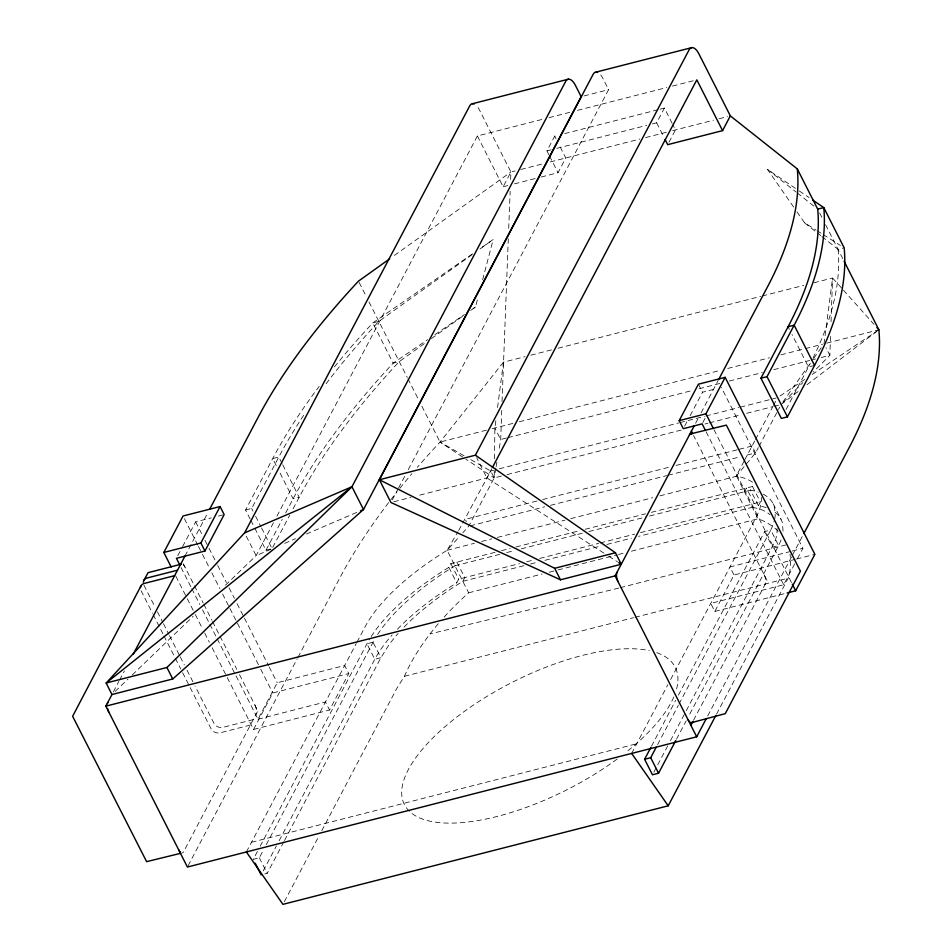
<?xml version="1.0" encoding="UTF-8"?>
<svg xmlns="http://www.w3.org/2000/svg" width="952" height="952" viewBox="0 0 952 952"><rect width="100%" height="100%" fill="white"/><g stroke="black" fill="none" stroke-linecap="round" stroke-linejoin="round"><path stroke-width="0.71" stroke-dasharray="4.76 3.57" d="M783.056 531.145L782.413 522.91A119.714 47.517 -26.9 0 0 772.643 510.629M494.302 470.574L494.207 477.904L468.717 526.254L462.815 532.811M494.469 458.828L494.885 428.019L495.837 420.701M501.74 410.336L500.716 439.503L498.788 450.891M502.049 401.577L508.297 238.809M830.513 336.365L829.846 355.322L813.234 372.077M831.025 321.776L832.572 278.008L812.449 283.16M508.701 228.42L510.165 191.316M510.629 179.44L510.915 172.014L479.451 109.956A14.042 6.295 75.7 0 0 476.012 105.208M497.551 407.539L503.441 362.188L525.004 356.679M824.015 343.839L832.572 278.008L842.425 289.027M495.897 467.956L494.207 477.904L465.885 459.161M496.135 466.528L496.861 462.267M470.716 310.435L475.476 307.032L478.118 296.976M482.64 279.733L493.195 239.523L479.82 248.793M177.786 555.718L181.903 547.912M182.594 546.603L195.636 521.875L211.296 517.864M113.347 691.902L118.857 681.453M119.547 680.144L124.367 671.005M184.926 556.146L208.214 511.986M250.186 519.102L245.58 510.022L272.712 458.567A775.095 307.651 -26.9 0 1 319.206 386.369M245.58 510.022L251.661 508.475L278.793 457.019A775.095 307.651 -26.9 0 1 304.342 414.287M273.474 522.743L256.124 555.635L223.03 587.527M276.937 516.174L477.392 135.969L543.306 119.107M254.791 528.193L265.977 550.244L282.256 519.375M285.648 512.949L293.109 498.8A775.095 307.651 -26.9 0 1 393.164 363.152L427.567 339.697M272.736 547.4L289.694 515.246M293.085 508.82L299.19 497.242A775.095 307.651 -26.9 0 1 399.245 361.605L424.259 343.696M477.392 135.969L503.144 186.759L510.915 172.014L515.139 170.932M548.887 154.736L546.936 150.892L554.707 136.148L557.551 135.422M217.199 638.768L257.992 719.212L277.21 682.762L344.683 665.507L348.765 673.552L329.547 710.002L253.565 729.434L212.046 647.55M253.565 729.434L272.772 692.985L348.765 673.552M188.091 865.737L297.25 658.724M297.928 657.439L339.971 577.685A775.095 307.651 -26.9 0 1 389.059 502.061M541.129 177.036L558.003 172.728L565.774 157.984L558.61 143.859M392.307 499.871L397.853 489.364M398.543 488.043L405.469 474.905M408.241 469.645L608.59 89.655L602.878 78.385A14.042 6.295 75.7 0 0 599.439 73.637M246.378 851.969L356.274 643.516M356.964 642.219L365.151 626.69A159.317 63.237 -26.9 0 1 447.095 550.292L458.888 537.178M257.421 851.481L253.256 859.358L259.337 857.812L263.502 849.922M260.193 846.221L366.937 643.766A159.317 63.237 -26.9 0 1 369.721 638.851M266.274 844.662L373.898 640.672M652.382 123.915L656.642 122.832L664.413 108.088L672.231 123.498M263.204 870.937L276.377 845.959M279.15 840.699L374.802 659.272A159.317 63.237 -26.9 0 1 392.105 634.996M264.775 873.948L267.203 873.329L283.839 841.77M284.529 840.461L380.883 657.725L388.678 645.266A159.317 63.237 -26.9 0 1 398.174 633.437M491.767 468.753L486.924 477.94L416.714 495.897M669.006 142.205L675.48 129.924L672.874 124.783M371.149 636.567A159.317 63.237 -26.9 0 1 448.88 567.356L450.843 563.632L495.813 552.136M377.623 634.484L380.812 629.76A159.317 63.237 -26.9 0 1 454.961 565.797L456.924 562.085L464.79 577.59L462.827 581.315A159.317 63.237 -26.9 0 0 402.601 628.606M284.327 901.722L318.979 835.987M321.752 830.727L396.615 688.748L404.41 676.301A162.887 79.706 -38.6 0 1 438.646 623.31M397.424 629.224A159.317 63.237 -26.9 0 1 456.746 582.874L458.709 579.149L519.518 563.596M684.643 426.079L687.392 420.879M690.129 415.667L702.493 392.236L716.059 388.761M695.579 423.283L698.328 418.071M701.077 412.87L718.177 380.431M702.802 422.569L705.539 417.357M744.059 461.185L736.051 476.381L755.567 452.89L758.327 447.666M744.726 459.923L754.829 440.764M755.519 439.467L772.738 406.79M773.429 405.481L776.189 400.257M759.018 446.357L779.688 407.158M786.09 409.431L808.474 366.984A687.808 273.01 -26.9 0 0 810.342 363.378M744.452 491.756L746.416 488.043L754.281 503.548L752.318 507.273L638.542 536.369M766.205 507.678A119.714 47.517 -26.9 0 0 758.399 505.714L760.362 502.002L752.496 486.484L750.533 490.197L647.955 516.436M631.652 753.425L667.864 684.726M670.636 679.49L756.792 516.067A119.714 47.517 -26.9 0 0 761.291 497.396M794.67 563.929L783.686 584.754L710.739 603.413L714.821 611.458L734.04 575.008L795.027 559.407M651.513 746.178L675.658 700.386M678.419 695.15L764.658 531.573L770.739 530.026A119.714 47.517 -26.9 0 0 774.416 520.197M657.594 744.631L678.288 705.372M678.978 704.063L770.739 530.026L778.605 545.544L688.915 715.654M653.857 772.167L667.661 745.987M670.422 740.763L685.595 711.965M686.285 710.656L774.714 542.069A119.714 47.517 -26.9 0 0 777.022 528.431M676.491 739.204L686.154 720.89M693.52 720.271L767.145 580.613L694.317 436.956A7.021 3.153 75.7 0 0 693.496 435.599M707.693 715.916L791.564 556.837M792.254 555.54L803.143 534.893M797.407 558.717L802.905 548.304L721.33 387.416M716.511 714.214L788.256 578.126A122.38 70.829 -26.9 0 0 789.97 554.112M444.179 617.015A162.887 79.706 -38.6 0 1 468.658 592.81L447.095 550.292L457.971 531.728M458.697 530.49L490.708 471.014L493.576 470.276M782.782 402.113L810.271 363.259M813.71 358.404L821.445 347.48M503.441 362.188L440.038 442.049A775.095 307.651 -26.9 0 0 417.297 467.373M783.139 402.446L802.857 382.549M115.18 691.426L127.984 679.085M132.257 674.968L193.125 616.337M781.057 404.54L798.74 391.034M806.987 384.727L876.518 331.605M394.473 255.374L510.915 172.014M326.143 383.68A775.095 307.651 -26.9 0 1 378.848 321.371L472.739 254.172M479.963 248.996L493.195 239.523M431.411 338.579L462.375 316.409M472.513 253.839L372.779 322.93A775.095 307.651 -26.9 0 0 334.259 367.127M434.933 334.676L464.421 314.565M473.025 308.71L475.476 307.032M780.033 395.984L804.749 379.443M812.163 374.481L877.637 330.63M271.082 549.221L256.124 555.635L244.593 532.882M284.672 543.378L295.548 538.701M306.413 534.036L360.784 510.677M618.752 588.086L430.042 633.913M620.192 587.717L785.674 544.96M583.909 95.974L608.59 89.655M549.03 117.643L573.39 111.408M577.507 110.361L666.733 87.536M672.457 86.073L693.948 80.575M564.679 133.601L658.713 109.539M660.141 109.182L664.413 108.088M546.936 150.892L551.148 149.809M556.777 148.369L646.706 125.366M520.768 169.492L543.271 163.744M550.304 161.935L639.863 139.028M645.563 137.576L666.936 132.114M672.636 130.65L713.464 120.214M719.081 118.774L727.53 116.608M503.144 186.759L508.773 185.319M514.401 183.879L535.5 178.476M378.848 321.371L372.779 322.93L393.164 363.152L399.245 361.605M821.921 236.56L838.081 249.353L844.162 247.806M530.752 355.203L552.315 349.693M558.062 348.218L760.707 296.393M762.147 296.024L803.833 285.362M486.448 430.173L440.038 442.049L421.308 405.124M492.077 428.733L513.568 423.235M519.316 421.76L720.533 370.304M727.721 368.46L769.406 357.797M780.902 354.858L803.893 348.979M805.332 348.61L822.576 344.196M826.836 343.113L877.47 330.165M506.464 438.039L500.716 439.503L494.885 428.019M507.904 437.67L691.866 390.618M699.054 388.773L720.616 383.263M729.232 381.062L762.29 372.601M773.786 369.662L809.724 360.475M811.163 360.106L815.471 358.999M821.219 357.535L829.846 355.322L825.955 347.658M218.448 516.043L222.732 514.949M814.543 365.425L808.474 366.984L792.028 334.545M499.312 468.812L678.597 422.962M680.037 422.593L704.421 416.357M705.848 415.988L738.835 407.551M740.275 407.182L776.13 398.007M393.795 501.763L410.99 497.372M501.383 476.071L494.207 477.904L490.708 471.014L469.169 458.697M507.118 474.608L682.096 429.852M705.039 423.985L707.907 423.247M709.347 422.878L740.906 414.81M746.642 413.346L772.453 406.742M773.893 406.373L779.628 404.909M265.977 550.244L270.844 549.006M536.928 501.026L465.219 519.364L466.385 521.66M542.664 499.55L670.315 466.908M676.051 465.433L737.729 449.665M739.168 449.296L752.068 446L755.567 452.89L745.523 455.461M470.145 525.897L544.734 506.821M550.47 505.345L666.638 475.631M668.078 475.262L739.787 456.924M447.095 550.292L474.405 543.294M481.593 541.462L491.66 538.891M497.408 537.416L564.976 520.137M570.724 518.662L652.667 497.706M659.855 495.873L736.586 476.238A119.714 47.517 -26.9 0 1 754.305 483.64M501.573 550.661L510.212 548.447M515.972 546.983L579.351 530.764M585.111 529.3L645.599 513.818M651.358 512.355L752.496 486.484M454.961 565.797L499.61 554.385M506.809 552.541L514.009 550.696M521.22 548.852L583.148 533.013M588.907 531.537L646.515 516.805M526.718 561.751L533.917 559.919M539.677 558.443L598.737 543.342M600.177 542.973L634.746 534.131M640.506 532.656L760.362 502.002M462.827 581.315L524.754 565.476M530.526 564L537.725 562.156M544.925 560.323L601.093 545.948M606.852 544.473L631.343 538.213M468.658 592.81L542.105 574.02M549.304 572.176L556.515 570.331M557.955 569.962L617.003 554.861M618.443 554.492L624.203 553.017M631.402 551.184L758.149 518.769A122.38 70.829 -26.9 0 1 779.355 532.43M790.755 551.41L729.958 566.964L734.04 575.008M792.171 551.053L802.905 548.304M796.443 559.05L814.876 554.338M404.41 676.301L633.568 617.681M635.008 617.324L788.256 578.126M253.268 719.593L222.875 727.376A7.021 5.617 27.8 0 1 213.891 723.175L195.065 686.047M257.992 719.212L325.465 701.957L329.547 710.002M250.376 725.067L219.995 732.838A7.021 5.617 27.8 0 1 210.999 728.649L181.415 670.303M714.821 611.458L787.149 592.953M251.471 842.294L636.745 743.75M752.318 507.273L757.673 508.475A119.714 47.517 -26.9 0 1 770.037 514.675M464.1 455.806L440.038 442.049L464.659 458.352M797.014 211.903L804.607 222.851L815.733 229.86M816.971 230.646L821.909 233.764M823.147 234.549L840.449 245.461M603.842 553.064L486.924 477.94L476.666 457.71M608.816 556.265L617.527 561.858M793.635 207.048L767.467 169.373L798.073 190.138M799.287 190.971L809.081 197.611M767.467 169.373L796.003 191.959M797.145 192.863L814.269 206.417M804.607 222.851L816.15 231.99M817.304 232.907L820.767 235.644M843.412 290.134L873.948 324.299M819.66 213.022L822.302 218.222M825.586 224.708L842.77 258.587M788.077 326.762L789.386 329.356M656.642 122.832L663.806 136.957M773.155 503.763L781.021 519.28M698.411 384.192L702.493 392.236M758.399 505.714L750.533 490.197A119.714 47.517 -26.9 0 1 758.339 492.172M713.964 429.649L791.647 582.862M736.586 476.238L758.149 518.769M764.658 531.573L772.524 547.091L778.605 545.544A119.714 47.517 -26.9 0 0 781.628 538.082M706.122 431.78L783.686 584.754M554.707 136.148L556.004 138.718M549.542 156.021L558.003 172.728M359.118 282.446L366.353 296.726M368.983 301.915L407.266 377.42M407.944 378.741L418.642 399.84M450.843 563.632L458.709 579.149M448.88 567.356L456.746 582.874M282.078 463.505L278.793 457.019L272.712 458.567L277.318 467.658M282.744 464.802L299.19 497.242L293.109 498.8L279.947 472.846M251.661 508.475L252.982 511.069M255.612 516.258L260.872 526.635M261.526 527.932L272.058 548.697M250.852 520.399L254.136 526.896M195.636 521.875L202.324 535.06M204.989 540.343L208.333 546.936M209.012 548.245L217.032 564.072M217.699 565.393L226.386 582.541M229.063 587.812L234.418 598.368M237.084 603.639L243.771 616.825M244.45 618.145L268.512 665.626M269.178 666.936L277.21 682.762M184.39 518.65L197.778 545.068M198.444 546.388L201.8 552.993M202.467 554.302L209.166 567.511M211.844 572.795L219.876 588.645M222.554 593.929L229.254 607.138M229.92 608.459L260.051 667.887M260.729 669.208L272.772 692.985M183.284 563.774L193.768 584.457M194.446 585.789L203.181 603.021M203.859 604.353L211.927 620.264M212.594 621.585L219.317 634.853M219.995 636.174L236.798 669.327M239.487 674.635L257.861 710.87L183.546 851.838A7.021 3.153 75.7 0 1 182.177 852.921M181.094 567.559L191.126 587.336M191.792 588.657L199.825 604.484M202.49 609.756L209.178 622.941M209.845 624.262L216.532 637.447M175.882 576.234L186.592 597.356M187.27 598.677L194.636 613.207M195.303 614.528L202.002 627.737M204.68 633.02L209.369 642.267M143.966 585.278L154.724 606.483M157.413 611.791L162.792 622.406M163.458 623.727L168.837 634.329M169.515 635.662L179.595 655.547M180.273 656.88L184.307 664.829M186.997 670.137L194.386 684.726M141.086 590.74L152.51 613.29M153.177 614.611L163.268 634.496M163.934 635.829L174.692 657.047M175.37 658.367L180.749 668.982M259.337 857.812L267.203 873.329M390.808 499.776A775.095 307.651 -26.9 0 1 397.079 491.767M399.828 488.328A775.095 307.651 -26.9 0 1 411.907 473.68M838.081 249.353A687.808 273.01 -26.9 0 1 812.746 358.595M254.946 705.123A7.021 3.153 75.7 0 1 255.898 714.595M183.308 564.845A7.021 3.153 75.7 0 1 185.033 567.225M774.678 519.03A119.714 47.517 -26.9 0 0 775.19 515.639L774.547 507.392A119.714 47.517 -26.9 0 0 761.731 493.517M764.23 574.865A7.021 3.153 75.7 0 1 765.182 584.338M656.713 652.656A151.82 60.262 -26.9 0 1 675.73 691.937M673.814 696.971A151.82 60.262 -26.9 0 1 625.178 752.949M617.217 759.006A151.82 60.262 -26.9 0 1 426.984 820.457A151.82 60.262 -26.9 0 1 457.876 716.225A151.82 60.262 -26.9 0 1 649.347 650.609M373.017 642.207L366.937 643.766L374.802 659.272L380.883 657.725L373.017 642.207"/><path stroke-width="1.43" d="M140.801 586.23L72.626 716.285L146.62 861.655L180.785 853.278M143.681 580.756L148.095 572.652L181.523 564.108A7.021 3.153 75.7 0 0 180.154 565.19M171.193 566.987L163.827 552.457L183.046 516.008L220.079 506.535L224.16 514.58L204.942 551.029L176.417 558.324L179.761 564.917M706.324 718.522L696.697 736.788L187.413 867.046L105.839 706.158L111.979 694.52L172.752 678.966L363.497 509.51L581.16 96.676L575.448 85.406A14.042 6.295 75.7 0 0 565.702 81.348L351.954 486.746L166.921 667.483L106.148 683.024L111.979 694.52M133.316 654.024L184.926 556.146M209.571 509.403L258.397 416.797A775.095 307.651 -26.9 0 1 358.464 281.149L389.677 258.813M163.827 552.457L200.872 542.985L220.079 506.535M360.784 510.677L363.497 509.51L351.954 486.746L106.148 683.024L244.593 532.882L469.705 105.898A14.042 6.295 75.7 0 1 474.191 104.006M475.381 455.187L615.432 552.767L621.263 564.25L560.478 579.792L390.927 502.501L379.384 479.737L475.381 455.187L689.129 49.778A14.042 6.295 75.7 0 1 698.875 53.836L730.339 115.894L797.3 168.909L817.697 209.131A687.808 273.01 -26.9 0 1 788.077 326.762L760.946 378.206L781.342 418.428L787.423 416.881L814.543 365.425A687.808 273.01 -26.9 0 0 844.162 247.806L823.766 207.584L812.758 200.099M492.458 467.432L696.816 79.849L722.568 130.626L667.709 144.656L665.103 139.528M722.568 130.626L730.339 115.894M705.456 430.459L702.112 423.866L683.274 428.686L679.192 420.641L698.411 384.192L725.15 377.349L814.876 554.338L795.658 590.775L787.149 592.953M105.839 706.158L615.123 575.889L694.21 425.889M718.855 379.146L767.681 286.528A687.808 273.01 -26.9 0 0 797.3 168.909M679.192 420.641L705.932 413.799L725.15 377.349M760.946 378.206L767.026 376.659L794.158 325.203A687.808 273.01 -26.9 0 0 823.766 207.584L817.697 209.131M675.801 740.513L658.558 773.226L652.477 774.785L644.611 759.268L650.823 747.487M644.611 759.268L650.692 757.709L656.214 747.249M690.866 725.293L692.83 721.568M803.821 533.608L849.255 447.428A687.808 273.01 -26.9 0 0 878.874 329.808L844.103 261.229M246.378 851.969L282.934 904.352L668.209 805.808L715.821 715.523M244.593 532.882L351.954 486.746M472.454 103.72L568.439 79.171M595.869 72.15L691.866 47.6M788.077 326.762L794.158 325.203L814.543 365.425M690.807 433.838L726.364 425.116L800.406 571.152L725.269 713.655L691.461 722.663M177.512 570.2L147.132 577.971A7.021 5.617 27.8 0 0 143.324 582.196M174.632 575.674L144.24 583.445A7.021 5.617 27.8 0 0 140.444 587.658M597.606 72.435A14.042 6.295 75.7 0 0 593.132 74.327L379.384 479.737L554.659 568.308L615.432 552.767M618.764 562.656L621.263 564.25M876.899 327.595L878.874 329.808M631.652 753.425L668.209 805.808M767.026 376.659L787.423 416.881M705.932 413.799L713.298 428.329M792.314 584.183L795.658 590.775M691.402 431.208L692.568 433.517M615.123 575.889L696.697 736.788M554.659 568.308L560.478 579.792M650.692 757.709L658.558 773.226M200.872 542.985L204.942 551.029M166.921 667.483L172.752 678.966M255.231 863.238L261.122 874.876M689.438 434.933A7.021 3.153 75.7 0 1 691.676 433.981M692.223 722.342A7.021 3.153 75.7 0 1 687.951 719.545M618.038 581.636A7.021 3.153 75.7 0 1 617.086 572.176M108.754 711.906A7.021 3.153 75.7 0 1 107.552 708.526M107.386 703.599A7.021 3.153 75.7 0 1 107.802 702.433M180.392 852.183A7.021 3.153 75.7 0 1 178.667 849.803"/></g></svg>
